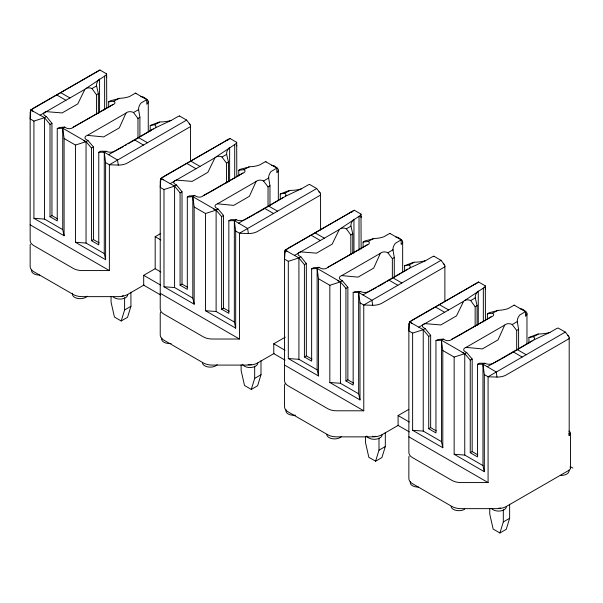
<?xml version="1.0" encoding="UTF-8"?>
<svg xmlns="http://www.w3.org/2000/svg" width="603" height="603" viewBox="0 0 603 603"><rect width="100%" height="100%" fill="white"/><g stroke="black" fill="none" stroke-linecap="round" stroke-linejoin="round"><path stroke-width="0.9" d="M106.739 107.847L106.61 73.883L99.925 70.023L30.798 109.934L30.15 118.912L33.919 121.09L44.524 117.691L46.454 116.575L51.948 123.321L51.948 215.625L57.571 218.874M236.806 176.302L236.685 142.338L229.999 138.479L160.865 178.39L160.225 187.367L163.986 189.538L174.591 186.139L176.528 185.023L182.023 191.769L182.023 284.081L187.646 287.322M361.129 249.016L361.001 214.11L354.315 210.251L285.189 250.162L284.541 259.139L288.309 261.318L298.915 257.918L300.844 256.803L306.339 263.549L306.339 355.853L311.962 359.102M485.445 320.788L485.317 285.882L478.631 282.023L409.505 321.934L408.857 330.919L412.625 333.09L423.231 329.69L425.16 328.575L430.655 335.321L430.655 427.625L436.278 430.874M33.301 111.351L30.791 109.942L30.165 113.032L30.15 240.318A12.874 7.432 0 0 0 34.062 245.775L73.091 268.305A12.874 7.432 0 0 0 82.543 270.566L109.377 270.566L109.377 164.785L186.629 120.08L189.99 124.406M163.368 179.8L160.858 178.39L160.24 181.48L160.225 308.774A12.874 7.432 0 0 0 164.137 314.231L203.166 336.76A12.874 7.432 0 0 0 212.61 339.022L239.451 339.022L239.451 233.24L316.703 188.535L320.057 192.862M287.691 251.579L285.181 250.17L284.556 253.26L284.541 380.546A12.874 7.432 0 0 0 288.453 386.003L327.482 408.533A12.874 7.432 0 0 0 336.934 410.794L363.767 410.794L363.767 305.012L441.019 260.308L444.381 264.634M412.007 323.351L409.497 321.942L408.872 325.032L408.857 452.325A12.874 7.432 0 0 0 412.776 457.775L451.798 480.312A12.874 7.432 0 0 0 461.25 482.566L488.083 482.566L488.083 376.785L565.335 332.087L568.697 336.406M106.678 77.38L106.739 76.845M236.745 145.836L236.806 145.293M361.069 217.608L361.129 217.072M485.385 289.387L485.445 288.845M111.058 296.495L111.058 302.133L114.442 317.065L121.218 320.977L124.602 309.95L124.602 297.731M130.926 292.206L130.926 306.301L127.534 317.321L121.218 320.977M241.132 364.943L241.132 370.581L244.516 385.513L251.285 389.425L254.67 378.405L254.67 366.187M260.993 360.654L260.993 374.749L257.609 385.777L251.285 389.425M365.448 436.723L365.448 442.361L368.832 457.293L375.601 461.197L378.993 450.177L378.993 437.959M385.317 432.434L385.317 446.529L381.925 457.549L375.601 461.197M489.764 508.495L489.764 514.133L493.148 529.065L499.925 532.977L503.309 521.949L503.309 509.739M509.633 504.206L509.633 518.301L506.249 529.321L499.925 532.977M106.61 73.883L106.49 74.229A7.176 4.146 0 0 1 104.636 76.084L86.176 88.377M236.685 142.338L236.564 142.677A7.176 4.146 0 0 1 234.71 144.539L216.251 156.825M361.001 214.11L360.88 214.449A7.176 4.146 0 0 1 359.026 216.311L340.567 228.605M485.317 285.882L485.204 286.229A7.176 4.146 0 0 1 483.342 288.083L464.883 300.377M138.758 109.505L133.482 112.55A4.568 2.638 0 0 0 126.012 113.07L119.311 127.866L103.641 136.911L87.382 135.366A4.568 2.638 0 0 0 86.485 139.685L87.978 140.544L93.473 147.019L93.473 239.595L99.096 242.843M268.832 177.953L263.556 180.998A4.568 2.638 0 0 0 256.087 181.518L249.386 196.322L233.715 205.367L217.457 203.822A4.568 2.638 0 0 0 216.552 208.133L218.045 209L223.547 215.467L223.547 308.05L229.17 311.299M393.148 249.725L387.872 252.778A4.568 2.638 0 0 0 380.403 253.298L373.702 268.094L358.031 277.139L341.773 275.594A4.568 2.638 0 0 0 340.876 279.913L342.368 280.772L347.863 287.247L347.863 379.822L353.486 383.071M517.472 321.505L512.196 324.55A4.568 2.638 0 0 0 504.719 325.07L498.018 339.866L482.355 348.911L466.089 347.373A4.568 2.638 0 0 0 465.192 351.685L466.684 352.544L472.179 359.019L472.179 451.602L477.802 454.843M99.563 112.814L99.563 79.016A20.201 11.661 0 0 0 96.525 85.4L96.578 85.905L91.958 88.573A4.364 2.518 0 0 0 84.887 89.327L77.787 103.889L62.117 112.942L46.265 111.63A4.364 2.518 0 0 0 44.223 112.708L43.936 113.078A4.364 2.518 0 0 0 44.961 115.708L46.454 116.575M229.63 181.262L229.63 147.464A20.201 11.661 0 0 0 226.6 153.855L226.653 154.36L222.032 157.029A4.364 2.518 0 0 0 214.962 157.775L207.862 172.345L192.191 181.39L176.332 180.078A4.364 2.518 0 0 0 174.297 181.164L174.011 181.533A4.364 2.518 0 0 0 175.028 184.164L176.528 185.023M353.953 253.041L353.953 219.243A20.201 11.661 0 0 0 350.916 225.628L350.969 226.133L346.348 228.801A4.364 2.518 0 0 0 339.278 229.555L332.178 244.117L316.507 253.162L300.656 251.858A4.364 2.518 0 0 0 298.613 252.936L298.327 253.305A4.364 2.518 0 0 0 299.352 255.936L300.844 256.803M478.269 324.813L478.269 291.015A20.201 11.661 0 0 0 475.232 297.407L475.285 297.912L470.672 300.573A4.364 2.518 0 0 0 463.601 301.327L456.494 315.897L440.831 324.942L424.972 323.63A4.364 2.518 0 0 0 422.937 324.708L422.643 325.085A4.364 2.518 0 0 0 423.668 327.715L425.16 328.575M108.691 107.455L108.691 101.801L110.62 100.693L120.336 98.259A19.1 11.027 0 0 0 129.728 96.435L135.441 93.133L146.778 99.646L141.087 102.985A25.092 14.487 0 0 0 138.547 109.377L139.896 117.314L139.896 136.956M238.758 175.91L238.758 170.257L240.695 169.142L250.403 166.707A19.1 11.027 0 0 0 259.803 164.883L265.516 161.589L276.845 168.101L271.154 171.44A25.092 14.487 0 0 0 268.621 177.832L269.971 185.769L269.971 205.412M363.081 247.682L363.081 242.029L365.011 240.914L374.727 238.487A19.1 11.027 0 0 0 384.119 236.655L389.832 233.361L401.168 239.873L395.478 243.213A25.092 14.487 0 0 0 392.937 249.604L394.287 257.541L394.287 277.184M487.397 319.462L487.397 313.809L489.327 312.693L499.043 310.259A19.1 11.027 0 0 0 508.442 308.435L514.178 305.126L525.484 311.653L519.794 314.985A25.092 14.487 0 0 0 517.253 321.384L518.603 329.321L518.603 348.956M139.105 137.439L128.13 143.816M140.68 136.489L153.916 128.703A4.447 2.563 0 0 0 154.609 124.746L160.179 121.949A23.479 13.56 0 0 0 171.252 120.404L177.697 116.681A5.239 3.023 0 0 1 179.4 116.025L179.551 115.995M309.625 184.45L309.467 184.48A5.239 3.023 0 0 0 307.771 185.136L301.327 188.86A23.479 13.56 0 0 1 290.254 190.397L284.684 193.201A4.447 2.563 0 0 1 283.983 197.158L266.036 207.741M393.495 277.666L408.306 268.93A4.447 2.563 0 0 0 409 264.973L414.57 262.177A23.479 13.56 0 0 0 425.643 260.632L432.087 256.908A5.239 3.023 0 0 1 433.791 256.252L433.941 256.222M517.027 349.913L532.622 340.703A4.447 2.563 0 0 0 533.323 336.745L538.894 333.949A23.479 13.56 0 0 0 549.959 332.404L556.403 328.688A5.239 3.023 0 0 1 558.107 328.032L565.335 332.087M119.062 98.266L113.907 101.244A3.648 2.103 0 0 1 112.821 104.658L73.242 127.203A4.364 2.518 0 0 1 66.164 127.957L64.672 127.09L59.177 127.489L57.247 128.605L57.247 220.917L50.019 216.741L50.019 124.437L44.524 117.691L30.798 109.934M249.129 166.722L243.981 169.699A3.648 2.103 0 0 1 242.888 173.106L211.193 191.46M373.453 238.494L368.297 241.471A3.648 2.103 0 0 1 367.212 244.878L327.633 267.43A4.364 2.518 0 0 1 320.555 268.184L319.062 267.317L313.568 267.717L311.638 268.832L311.638 361.144L304.409 356.968L304.409 264.664L298.915 257.918L285.189 250.162M474.719 326.411L491.528 316.658A3.648 2.103 0 0 0 492.613 313.243L497.769 310.274M99.925 70.023L34.062 107.801A12.874 7.432 0 0 0 31.906 109.392M40.092 115.188L84.887 89.327M96.442 114.517L96.442 94.731L98.372 93.616L96.578 85.905M50.019 124.437L51.948 123.321M57.247 128.605L62.742 128.205L64.672 127.09M87.382 135.366L126.012 113.07M87.978 140.544L86.041 141.66L75.443 145.059L64.084 138.509L62.742 128.205L86.041 141.66L91.543 148.134L91.543 240.71L98.771 244.886L98.771 152.303L100.701 151.195L106.203 151.285A5.992 3.46 0 0 0 114.841 151.074L123.434 146.529M137.966 138.072L137.966 118.429L139.896 117.314M91.543 148.134L93.473 147.019M150.215 131.115L150.215 125.507L159.486 121.934M108.548 154.707L153.29 128.899M124.994 145.624L126.562 144.72M50.019 216.741L51.948 215.625M229.999 138.479L164.137 176.257A12.874 7.432 0 0 0 161.566 178.292M170.167 183.644L214.962 157.775M91.543 240.71L93.473 239.595M226.517 182.965L226.517 163.187L228.447 162.071L226.653 154.36M210.417 191.912L203.309 195.658A4.364 2.518 0 0 1 196.239 196.405L194.746 195.545L189.252 195.945L187.314 197.06L187.314 289.365L180.086 285.196L180.086 192.885L182.023 191.769M187.314 197.06L192.817 196.661L194.746 195.545M160.609 294.957L143.695 285.189L143.695 275.33L155.175 268.704L155.175 236.693L160.534 233.595M217.457 203.822L256.087 181.518M218.045 209L216.115 210.115L205.51 213.515L194.158 206.957L192.817 196.661L216.115 210.115L221.61 216.583L221.61 309.166L228.839 313.341L228.839 220.758L230.776 219.643L236.27 219.741A5.992 3.46 0 0 0 244.916 219.522L255.069 214.073M268.034 206.52L268.034 186.885L269.971 185.769M221.61 216.583L223.547 215.467M280.282 199.57L280.282 193.955L289.561 190.382M238.615 223.163L283.357 197.354M256.637 213.168L264.468 208.646M143.996 285.015L127.776 294.385A12.874 7.432 0 0 1 118.324 296.638L82.543 296.638A12.874 7.432 0 0 1 73.091 294.385L34.062 271.847A12.874 7.432 0 0 1 30.15 266.398L30.15 245.738A12.874 7.432 0 0 1 30.376 244.223M124.602 309.95L130.926 306.301M180.086 285.196L182.023 284.081M354.315 210.251L288.453 248.029A12.874 7.432 0 0 0 284.631 252.476M294.483 255.416L339.278 229.555M221.61 309.166L223.547 308.05M350.833 254.745L350.833 234.959L352.763 233.843L350.969 226.133M304.409 264.664L306.339 263.549M311.638 268.832L317.133 268.433L319.062 267.317M341.773 275.594L380.403 253.298M342.368 280.772L340.431 281.887L329.833 285.287L318.474 278.737L317.133 268.433L340.431 281.887L345.934 288.362L345.934 380.938L353.162 385.113L353.162 292.53L355.092 291.415L360.594 291.513A5.992 3.46 0 0 0 369.232 291.302L376.257 287.661M392.357 278.3L392.357 258.657L394.287 257.541M345.934 288.362L347.863 287.247M404.605 271.342L404.605 265.727L413.877 262.154M285.046 360.149L273.77 353.644L273.77 343.785L285.249 337.152M362.938 294.935L407.681 269.126M377.825 286.757L385.656 282.234M387.224 281.33L391.92 278.616M274.071 353.471L257.85 362.833A12.874 7.432 0 0 1 248.398 365.094L212.61 365.094A12.874 7.432 0 0 1 203.166 362.833L164.137 340.303A12.874 7.432 0 0 1 160.225 334.846L160.225 314.186A12.874 7.432 0 0 1 160.639 312.181M254.67 378.405L260.993 374.749M304.409 356.968L306.339 355.853M478.631 282.023L412.776 319.809A12.874 7.432 0 0 0 408.947 324.248M418.806 327.188L463.601 301.327M345.934 380.938L347.863 379.822M475.149 326.517L475.149 306.739L477.086 305.623L475.285 297.912M458.257 335.879L451.949 339.203A4.364 2.518 0 0 1 444.878 339.956L443.386 339.097L437.884 339.497L435.954 340.612L435.954 432.916L428.725 428.741L428.725 336.436L430.655 335.321M435.954 340.612L441.449 340.213L443.386 339.097M459.049 335.456L473.935 326.864M466.089 347.373L504.719 325.07M466.684 352.544L464.755 353.659L454.149 357.066L442.798 350.509L441.449 340.213L464.755 353.659L470.25 360.134L470.25 452.717L477.478 456.886L477.478 364.31L479.408 363.194L484.91 363.285A5.992 3.46 0 0 0 493.548 363.074L500.573 359.433M516.673 350.072L516.673 330.436L518.603 329.321M470.25 360.134L472.179 359.019M528.921 343.115L528.921 337.507L538.193 333.934M409.362 431.929L398.086 425.416L398.086 415.557L408.796 409.369M531.997 340.906L487.254 366.707M501.357 358.981L516.243 350.388M398.387 425.243L382.166 434.605A12.874 7.432 0 0 1 372.714 436.866L336.934 436.866A12.874 7.432 0 0 1 327.482 434.612L288.453 412.075A12.874 7.432 0 0 1 284.541 406.618L284.541 385.965A12.874 7.432 0 0 1 284.963 383.96M378.993 450.177L385.317 446.529M428.725 428.741L430.655 427.625M470.25 452.717L472.179 451.602M503.309 521.949L509.633 518.301M73.242 127.203L112.821 104.658M203.309 195.658L242.888 173.106M327.633 267.43L367.212 244.878M451.949 339.203L491.528 316.658M135.471 93.118L136.022 93.442M265.539 161.574L266.096 161.89M389.862 233.346L390.412 233.67M155.363 127.798L171.252 120.404M285.43 196.254L301.327 188.86M409.754 268.026L425.643 260.632M534.07 339.798L549.959 332.404M98.771 152.303L104.266 152.182L106.203 151.285M228.839 220.758L234.341 220.63L236.27 219.741M353.162 292.53L358.657 292.41L360.594 291.513M477.478 364.31L482.973 364.182L484.91 363.285M150.215 125.507L154.609 124.746M280.282 193.955L284.684 193.201M404.605 265.727L409 264.973M528.921 337.507L533.323 336.745M108.691 101.801L113.907 101.244M238.758 170.257L243.981 169.699M363.081 242.029L368.297 241.471M487.397 313.809L492.613 313.243M118.324 165.079L109.377 164.785L105.608 162.591L104.266 152.182L117.502 159.991L118.324 165.079A12.874 7.432 0 0 0 127.776 162.818L190.224 126.758A5.736 3.317 0 0 0 189.161 123.645M248.398 233.527L239.451 233.24L235.683 231.047L234.341 220.63L247.577 228.447L248.398 233.527A12.874 7.432 0 0 0 257.85 231.266L320.299 195.214A5.736 3.317 0 0 0 318.881 191.875M372.714 305.306L363.767 305.012L359.999 302.819L358.657 292.41L371.893 300.219L372.714 305.306A12.874 7.432 0 0 0 382.166 303.045L444.615 266.986A5.736 3.317 0 0 0 443.205 263.647M497.03 377.079L488.083 376.785L484.322 374.591L482.973 364.182L496.209 371.998L497.03 377.079A12.874 7.432 0 0 0 506.482 374.817L568.938 338.758A5.736 3.317 0 0 0 567.521 335.426M33.919 218.309L44.524 219.085L62.742 229.607L64.084 235.728L33.919 218.309L33.919 121.09M75.443 242.285L86.041 243.062L104.266 253.577L105.608 259.705L75.443 242.285L75.443 145.059M163.986 286.764L174.591 287.541L192.817 298.055L194.158 304.183L163.986 286.764L163.986 189.538M205.51 310.733L216.115 311.51L234.341 322.032L235.683 328.153L205.51 310.733L205.51 213.515M288.309 358.536L298.915 359.313L317.133 369.835L318.474 375.955L288.309 358.536L288.309 261.318M329.833 382.513L340.431 383.289L358.657 393.804L359.999 399.925L329.833 382.513L329.833 285.287M412.625 430.308L423.231 431.085L441.449 441.607L442.798 447.728L412.625 430.308L412.625 333.09M454.149 454.285L464.755 455.061L482.973 465.584L484.322 471.704L454.149 454.285L454.149 357.066M83.455 140.529L86.041 141.66L86.041 243.062M213.53 208.985L216.115 210.115L216.115 311.51M337.846 280.757L340.431 281.887L340.431 383.289M462.162 352.536L464.755 353.659L464.755 455.061M514.728 305.442L514.178 305.126M160.865 178.39L174.591 186.139L180.086 192.885M409.505 321.934L423.231 329.69L428.725 336.436M309.573 184.42L316.703 188.535M433.889 256.192L441.019 260.308M273.167 165.478L276.227 167.25A7.176 4.146 0 0 1 276.845 172.699L276.845 168.101M397.483 237.25L400.55 239.022A7.176 4.146 0 0 1 401.168 244.471L401.168 239.873M521.806 309.03L524.866 310.794A7.176 4.146 0 0 1 525.484 316.251L525.484 311.653M179.498 115.964L186.629 120.08M143.092 97.03L146.16 98.794A7.176 4.146 0 0 1 146.778 104.244L146.778 99.646M190.797 161.107L199.992 166.42M268.456 205.947L277.501 211.171M315.113 232.886L324.316 238.193M392.779 277.719L401.817 282.943M439.436 304.658L448.632 309.972M517.095 349.499L526.14 354.715M186.794 163.421L195.99 168.727M311.11 235.193L320.314 240.507M435.434 306.972L444.63 312.279M60.722 92.658L69.925 97.965M138.388 137.492L147.426 142.715M56.72 94.965L65.923 100.279M570.498 466.707L572.85 468.064M155.175 236.693L160.813 239.949M155.175 268.704L160.813 271.961M273.77 343.785L285.046 350.29M398.086 415.557L409.362 422.07M143.695 275.33L160.609 285.098M160.225 293.277L239.451 339.022M284.541 365.056L363.767 410.794M408.857 436.828L488.083 482.566M30.15 224.829L109.377 270.566M513.093 351.805L522.13 357.029M264.453 208.254L273.491 213.485M388.769 280.033L397.814 285.257M134.379 139.806L143.424 145.029M512.196 324.55L516.673 330.436M387.872 252.778L392.357 258.657M263.556 180.998L268.034 186.885M133.482 112.55L137.966 118.429M470.672 300.573L475.149 306.739M346.348 228.801L350.833 234.959M222.032 157.029L226.517 163.187M91.958 88.573L96.442 94.731M570.453 433.301L570.453 468.064M569.194 337.876L569.194 434.673M526.969 313.726L526.969 343.8M484.322 374.591L484.322 471.704M483.342 288.083L483.342 321.881M482.973 364.182L482.973 465.584M477.086 305.623L477.086 325.401M444.878 266.096L444.878 300.874M442.798 350.509L442.798 447.728M441.449 340.213L441.449 441.607M423.231 329.69L423.231 431.085M402.653 241.954L402.653 272.028M359.999 302.819L359.999 399.925M359.026 216.311L359.026 250.109M358.657 292.41L358.657 393.804M352.763 233.843L352.763 253.629M320.562 194.324L320.562 230.037M318.474 278.737L318.474 375.955M317.133 268.433L317.133 369.835M298.915 257.918L298.915 359.313M278.33 170.174L278.33 200.249M235.683 231.047L235.683 328.153M234.71 144.539L234.71 178.337M234.341 220.63L234.341 322.032M228.447 162.071L228.447 181.85M194.158 206.957L194.158 304.183M192.817 196.661L192.817 298.055M190.488 125.869L190.488 161.581M174.591 186.139L174.591 287.541M148.263 101.726L148.263 131.801M105.608 162.591L105.608 259.705M104.636 76.084L104.636 109.882M104.266 152.182L104.266 253.577M98.372 93.616L98.372 113.402M64.084 138.509L64.084 235.728M62.742 128.205L62.742 229.607M44.524 117.691L44.524 219.085M409.083 456.23A12.874 7.432 0 0 0 408.857 457.737L408.857 478.398A12.874 7.432 0 0 0 412.776 483.855L451.798 506.384A12.874 7.432 0 0 0 461.25 508.646L497.03 508.646A12.874 7.432 0 0 0 506.482 506.384L568.938 470.325A5.804 3.347 0 0 0 570.061 466.858M500.761 508.012A7.809 4.507 0 0 1 498.749 508.186M520.208 308.796A6.279 3.626 0 0 1 523.027 309.731M568.938 431.039A5.804 3.347 0 0 1 568.938 435.562A5.736 3.317 0 0 0 568.885 433.489M568.93 470.099A7.809 4.507 0 0 1 560.617 475.398M475.224 283.749A5.306 3.06 0 0 1 476.702 283.568M485.204 287.774A7.176 4.146 0 0 1 485.385 288.302M418.437 487.081A7.809 4.507 0 0 1 410.379 481.654M464.702 509.188A7.809 4.507 0 0 1 456.298 510.432A7.809 4.507 0 0 1 451.097 506.422M506.422 506.505A7.809 4.507 0 0 1 500.761 510.914A7.809 4.507 0 0 1 491.92 508.902M375.782 436.331A7.809 4.507 0 0 1 372.405 436.278M395.892 237.024A6.279 3.626 0 0 1 398.704 237.959M350.908 211.977A5.306 3.06 0 0 1 352.378 211.789M360.88 215.995A7.176 4.146 0 0 1 361.069 216.53M295.47 415.196A7.809 4.507 0 0 1 286.063 409.882M341.532 436.444A7.809 4.507 0 0 1 332.962 438.818A7.809 4.507 0 0 1 326.781 434.65M382.106 434.733A7.809 4.507 0 0 1 375.45 439.263A7.809 4.507 0 0 1 366.79 436.044M123.329 295.734A7.809 4.507 0 0 1 122.055 296.013M140.695 96.699A6.279 3.626 0 0 1 141.501 96.797M142.278 96.947A6.279 3.626 0 0 1 144.313 97.731M30.24 112.248A12.874 7.432 0 0 1 31.13 110.296M96.518 71.749A5.306 3.06 0 0 1 97.49 71.599M106.49 75.767A7.176 4.146 0 0 1 106.678 76.302M39.73 275.081A7.809 4.507 0 0 1 31.673 269.654M87.141 296.216A7.809 4.507 0 0 1 77.591 298.432A7.809 4.507 0 0 1 72.548 293.246M127.715 294.505A7.809 4.507 0 0 1 122.055 298.915A7.809 4.507 0 0 1 113.213 296.895M251.466 364.559A7.809 4.507 0 0 1 248.089 364.506M271.576 165.245A6.279 3.626 0 0 1 274.388 166.187M160.315 180.704A12.874 7.432 0 0 1 160.639 179.709M160.895 179.227A12.874 7.432 0 0 1 161.205 178.752M226.592 140.198A5.306 3.06 0 0 1 228.062 140.017M171.154 343.424A7.809 4.507 0 0 1 161.747 338.102M217.216 364.672A7.809 4.507 0 0 1 208.646 367.039A7.809 4.507 0 0 1 202.457 362.878M257.783 362.953A7.809 4.507 0 0 1 251.127 367.491A7.809 4.507 0 0 1 242.474 364.272"/></g></svg>
